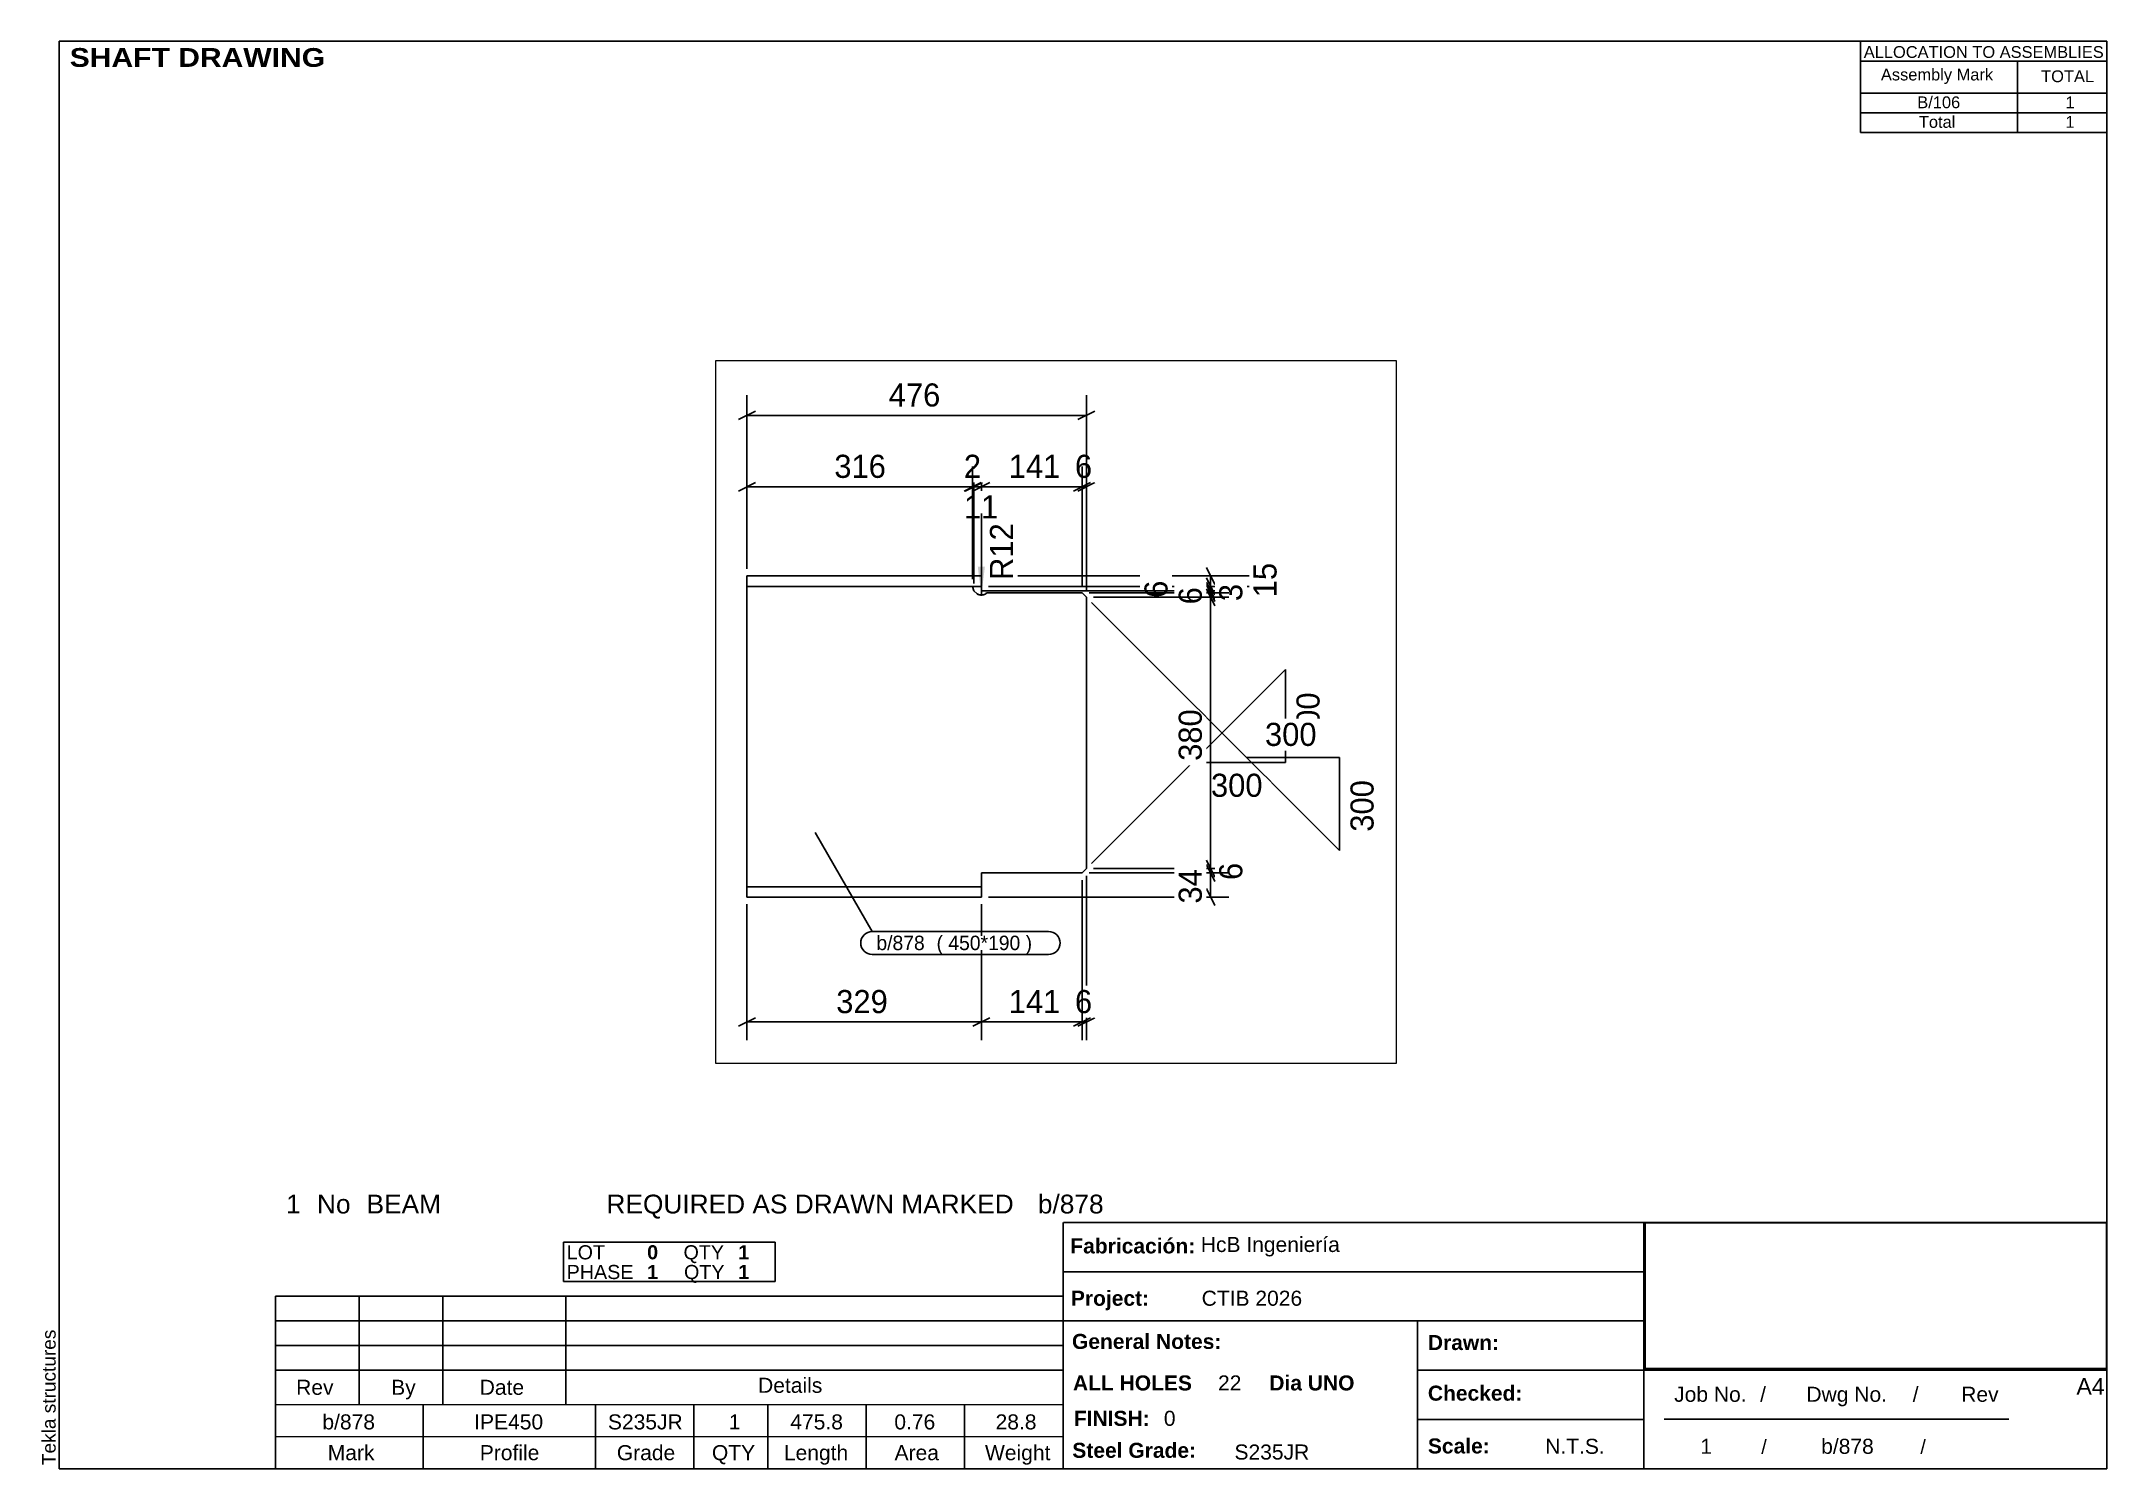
# Paper-space layout 'Layout1' of a CAD drawing. Header units: millimetres. Extents: x 2 to 292, y 5 to 205.
# The model-space entities are those that its viewports show. They can reach past a viewport. Long polylines and large blocks are cut down to what shows.
import ezdxf

# ---------------------------------------------------------------- set-up
doc = ezdxf.new("R2010")
doc.units = ezdxf.units.MM
doc.linetypes.add('DXK_LINE_DOT4', pattern=[0.9408, 0.4704, -0.4704])
doc.layers.add('Viewport layer', color=7, linetype='Continuous', plot=False)
doc.styles.add('Arial', font='ARIAL.TTF', dxfattribs={"height": 0.2})
doc.styles.add('Arial Black', font='ARIBLK.TTF', dxfattribs={"height": 0.2})
doc.styles.add('Arial Bold', font='ARIALBD.TTF', dxfattribs={"height": 0.2})
doc.styles.add('Comic Sans MS', font='COMIC.TTF', dxfattribs={"height": 0.2})

msp = doc.modelspace()

# ---------------------------------------------------------------- hatches: boundary and pattern name
at = {"linetype": 'Continuous'}
msp.add_hatch(color=8, dxfattribs=at).paths.add_polyline_path([(377.6, 695.8), (372.6, 655.8), (367.6, 695.8)])

# ---------------------------------------------------------------- linework, layer by layer
at = {"color": 8, "linetype": 'Continuous'}
for p, q in [((44, 692.6), (44, 936)), ((56, 913.6), (32, 901.6)), ((44, 907.6), (519.8, 907.6)), ((507.8, 901.6), (531.8, 913.6)), ((56, 813.6), (32, 801.6)), ((44, 692.6), (44, 836)), ((350, 801.6), (374, 813.6)), ((384.6, 813.6), (360.6, 801.6)), ((384.6, 813.6), (360.6, 801.6)), ((362, 671.9), (362, 833.2)), ((372.6, 692.6), (372.6, 836)), ((372.6, 692.6), (372.6, 833.2)), ((501.8, 801.6), (525.8, 813.6)), ((531.8, 813.6), (507.8, 801.6)), ((513.8, 668.7), (513.8, 836)), ((519.8, 662.7), (519.8, 836)), ((362, 807.6), (372.6, 807.6)), ((513.8, 807.6), (519.8, 807.6)), ((382.6, 682.6), (770.4, 682.6)), ((382.6, 668), (770.4, 668)), ((382.6, 668), (719.6, 668)), ((688, 694.6), (700, 670.6)), ((700, 656), (688, 680)), ((688, 680), (700, 656)), ((700, 649.9), (688, 673.9)), ((688, 673.9), (700, 649.9)), ((700, 646.7), (688, 670.7)), ((694, 668), (694, 682.6)), ((694, 661.9), (694, 668)), ((372, 661.9), (719.6, 661.9)), ((694, 658.7), (694, 661.9)), ((668.4, 421.1), (798.7, 551.4)), ((798.7, 421.1), (798.7, 551.4)), ((526.9, 279.6), (668.4, 421.1)), ((668.4, 421.1), (798.7, 421.1)), ((874.4, 428.4), (874.4, 298.1)), ((519.8, 262.5), (519.8, 32)), ((523.8, 266.5), (722.4, 266.5)), ((529.8, 272.5), (719.6, 272.5)), ((529.8, 272.5), (722.4, 272.5)), ((688, 284.5), (700, 260.5)), ((688, 284.5), (700, 260.5)), ((700, 254.5), (688, 278.5)), ((694, 266.5), (694, 272.5)), ((382.6, 232.6), (719.6, 232.6)), ((513.8, 256.5), (513.8, 32)), ((44, 222.6), (44, 32)), ((372.6, 222.6), (372.6, 32)), ((372.6, 222.6), (372.6, 32)), ((56, 63.6), (32, 51.6)), ((384.6, 63.6), (360.6, 51.6)), ((360.6, 51.6), (384.6, 63.6)), ((501.8, 51.6), (525.8, 63.6)), ((531.8, 63.6), (507.8, 51.6)), ((44, 57.6), (372.6, 57.6)), ((513.8, 57.6), (519.8, 57.6))]:
    msp.add_line(p, q, dxfattribs=at)
at = {"color": 7, "linetype": 'Continuous'}
for p, q in [((44, 232.6), (44, 682.6)), ((44, 682.6), (372.6, 682.6)), ((372.6, 668), (44, 668)), ((360.4, 668), (362, 661.9)), ((372.6, 682.6), (372.6, 668)), ((366.5, 657.4), (362, 661.9)), ((380, 658.7), (378.7, 657.4)), ((513.8, 658.7), (380, 658.7)), ((519.8, 652.7), (513.8, 658.7)), ((519.8, 652.7), (519.8, 272.5)), ((372.6, 266.5), (513.8, 266.5)), ((372.6, 247.2), (372.6, 266.5)), ((513.8, 266.5), (519.8, 272.5)), ((372.6, 247.2), (44, 247.2)), ((372.6, 232.6), (44, 232.6)), ((372.6, 232.6), (372.6, 247.2))]:
    msp.add_line(p, q, dxfattribs=at)
at = {"color": 7, "linetype": 'DXK_LINE_DOT4'}
for p, q in [((362, 661.9), (366.5, 657.4)), ((378.7, 657.4), (380, 658.7))]:
    msp.add_line(p, q, dxfattribs=at)
at = {"color": 7, "linetype": 'Continuous'}
msp.add_arc((372.6, 668), 12.2, 240, 300, dxfattribs=at)
at = {"color": 7, "linetype": 'DXK_LINE_DOT4'}
msp.add_arc((372.6, 668), 12.2, 240, 300, dxfattribs=at)
at = {"color": 8, "linetype": 'Continuous'}
msp.add_arc((372.6, 668), 12.2, 240, 300, dxfattribs=at)

# ---------------------------------------------------------------- wipeouts: each hides what was drawn before it
at = {"color": 0}
msp.add_wipeout([(303.8, 158.3), (303.8, 178.3), (225.5, 178.3), (225.5, 158.3)], dxfattribs=at)

# ---------------------------------------------------------------- next in the draw order: wipeouts: each hides what was drawn before it
for points in [[(327.4, 913.6), (327.4, 958.4), (236.4, 958.4), (236.4, 913.6)], [(536.3, 813.6), (536.3, 858.4), (497.4, 858.4), (497.4, 813.6)], [(792.8, 704.3), (748, 704.3), (748, 646.3), (792.8, 646.3)], [(640, 684.4), (595.2, 684.4), (595.2, 645.5), (640, 645.5)], [(853.1, 531.7), (808.3, 531.7), (808.3, 440.7), (853.1, 440.7)], [(779.1, 366.7), (779.1, 411.5), (688.1, 411.5), (688.1, 366.7)], [(303.8, 158.3), (303.8, 178.3), (225.5, 178.3), (225.5, 158.3)], [(253.8, 63.6), (253.8, 108.4), (162.8, 108.4), (162.8, 63.6)], [(536.3, 63.6), (536.3, 108.4), (497.4, 108.4), (497.4, 63.6)]]:
    msp.add_wipeout(points, dxfattribs=at)

# ---------------------------------------------------------------- next in the draw order: linework, layer by layer
at = {"color": 8, "linetype": 'Continuous'}
for p, q in [((519.8, 662.7), (519.8, 936)), ((501.8, 801.6), (525.8, 813.6)), ((513.8, 668.7), (513.8, 836)), ((372.6, 807.6), (513.8, 807.6)), ((372, 661.9), (722.4, 661.9)), ((523.8, 658.7), (722.4, 658.7)), ((744.1, 428.4), (874.4, 428.4)), ((513.8, 256.5), (513.8, 32)), ((501.8, 51.6), (525.8, 63.6)), ((372.6, 57.6), (513.8, 57.6))]:
    msp.add_line(p, q, dxfattribs=at)
at = {"color": 7, "linetype": 'Continuous'}
msp.add_line((139.5, 322.9), (219.5, 184.3), dxfattribs=at)
msp.add_arc((219.5, 168.3), 16, 90, 270, dxfattribs=at)

# ---------------------------------------------------------------- next in the draw order: texts
at = {"color": 3, "style": 'Comic Sans MS'}
for s, height, p in [('476', 32.38, (242.8, 920)), ('6', 32.4, (503.8, 820)), ('300', 32.38, (694.5, 373.1)), ('b/878', 20.23, (225.5, 158.3)), ('329', 32.38, (169.2, 70)), ('6', 32.4, (503.8, 70))]:
    msp.add_text(s, height=height, dxfattribs=at).set_placement(p)
for s, height, p in [('15', 32.38, (786.4, 652.7)), ('6', 32.4, (633.6, 651.9)), ('300', 32.38, (846.7, 447.1))]:
    msp.add_text(s, height=height, rotation=90.0002, dxfattribs=at).set_placement(p)

# ---------------------------------------------------------------- next in the draw order: wipeouts: each hides what was drawn before it
at = {"color": 0}
msp.add_wipeout([(460.9, 158.3), (460.9, 178.3), (309.8, 178.3), (309.8, 158.3)], dxfattribs=at)

# ---------------------------------------------------------------- next in the draw order: wipeouts: each hides what was drawn before it
for points in [[(481.9, 813.6), (481.9, 858.4), (404.6, 858.4), (404.6, 813.6)], [(744.8, 679.7), (700, 679.7), (700, 640.9), (744.8, 640.9)], [(460.9, 158.3), (460.9, 178.3), (309.8, 178.3), (309.8, 158.3)], [(481.9, 63.6), (481.9, 108.4), (404.6, 108.4), (404.6, 63.6)]]:
    msp.add_wipeout(points, dxfattribs=at)

# ---------------------------------------------------------------- next in the draw order: linework, layer by layer
at = {"color": 8, "linetype": 'Continuous'}
for p, q in [((688, 670.7), (700, 646.7)), ((523.8, 658.7), (719.6, 658.7)), ((529.8, 652.7), (719.6, 652.7)), ((700, 640.7), (688, 664.7)), ((694, 652.7), (694, 658.7))]:
    msp.add_line(p, q, dxfattribs=at)
at = {"color": 7, "linetype": 'Continuous'}
for p, q in [((219.5, 184.3), (466.9, 184.3)), ((219.5, 152.3), (466.9, 152.3))]:
    msp.add_line(p, q, dxfattribs=at)
msp.add_arc((466.9, 168.3), 16, 270, 90, dxfattribs=at)

# ---------------------------------------------------------------- next in the draw order: texts
at = {"color": 3, "style": 'Comic Sans MS'}
for s, height, p in [('141', 32.38, (411, 820)), ('(\xa0450*190\xa0) ', 20.234, (309.8, 158.3)), ('141', 32.38, (411, 70))]:
    msp.add_text(s, height=height, dxfattribs=at).set_placement(p)
msp.add_text('3', height=32.4, rotation=90.0002, dxfattribs=at).set_placement((738.4, 647.3))

# ---------------------------------------------------------------- next in the draw order: wipeouts: each hides what was drawn before it
at = {"color": 0}
msp.add_wipeout([(392.9, 756.8), (392.9, 801.6), (341.7, 801.6), (341.7, 756.8)], dxfattribs=at)

# ---------------------------------------------------------------- next in the draw order: linework, layer by layer
at = {"color": 8, "linetype": 'Continuous'}
for p, q in [((348.4, 801.6), (372.4, 813.6)), ((374, 813.6), (350, 801.6)), ((360.4, 678), (360.4, 836)), ((362, 671.9), (362, 836)), ((360.4, 807.6), (362, 807.6)), ((372.6, 655.8), (372.6, 770.3))]:
    msp.add_line(p, q, dxfattribs=at)

# ---------------------------------------------------------------- next in the draw order: texts
at = {"color": 3, "style": 'Comic Sans MS'}
msp.add_text('11', height=32.38, dxfattribs=at).set_placement((348.1, 763.2))

# ---------------------------------------------------------------- next in the draw order: wipeouts: each hides what was drawn before it
at = {"color": 0}
msp.add_wipeout([(688, 675.1), (643.2, 675.1), (643.2, 636.3), (688, 636.3)], dxfattribs=at)

# ---------------------------------------------------------------- next in the draw order: linework, layer by layer
at = {"color": 8, "linetype": 'Continuous'}
for p, q in [((529.8, 652.7), (719.6, 652.7)), ((700, 640.7), (688, 664.7)), ((694, 272.5), (694, 652.7))]:
    msp.add_line(p, q, dxfattribs=at)

# ---------------------------------------------------------------- next in the draw order: texts
at = {"color": 3, "style": 'Comic Sans MS'}
msp.add_text('6', height=32.4, rotation=90.0002, dxfattribs=at).set_placement((681.6, 642.7))

# ---------------------------------------------------------------- next in the draw order: wipeouts: each hides what was drawn before it
at = {"color": 0}
for points in [[(380.6, 813.6), (380.6, 858.4), (341.7, 858.4), (341.7, 813.6)], [(423.4, 755.5), (378.6, 755.5), (378.6, 670.6), (423.4, 670.6)]]:
    msp.add_wipeout(points, dxfattribs=at)

# ---------------------------------------------------------------- next in the draw order: linework, layer by layer
at = {"color": 8, "linetype": 'Continuous'}
for p, q in [((348.4, 801.6), (372.4, 813.6)), ((360.4, 678), (360.4, 836)), ((44, 807.6), (360.4, 807.6))]:
    msp.add_line(p, q, dxfattribs=at)

# ---------------------------------------------------------------- next in the draw order: texts
at = {"color": 3, "style": 'Comic Sans MS'}
msp.add_text('2', height=32.4, dxfattribs=at).set_placement((348.1, 820))
msp.add_text('R12', height=32.38, rotation=90.0002, dxfattribs=at).set_placement((417, 677))

# ---------------------------------------------------------------- next in the draw order: wipeouts: each hides what was drawn before it
at = {"color": 0}
for points in [[(688, 508.1), (643.2, 508.1), (643.2, 417.1), (688, 417.1)], [(744.8, 288.9), (700, 288.9), (700, 250.1), (744.8, 250.1)]]:
    msp.add_wipeout(points, dxfattribs=at)

# ---------------------------------------------------------------- next in the draw order: linework, layer by layer
at = {"color": 8, "linetype": 'Continuous'}
for p, q in [((526.9, 645.6), (744.1, 428.4)), ((744.1, 428.4), (874.4, 298.1)), ((523.8, 266.5), (719.6, 266.5)), ((688, 278.5), (700, 254.5)), ((694, 232.6), (694, 266.5)), ((700, 220.6), (688, 244.6))]:
    msp.add_line(p, q, dxfattribs=at)

# ---------------------------------------------------------------- next in the draw order: texts
at = {"color": 3, "style": 'Comic Sans MS'}
for s, height, p in [('380', 32.38, (681.6, 423.5)), ('6', 32.4, (738.4, 256.5))]:
    msp.add_text(s, height=height, rotation=90.0002, dxfattribs=at).set_placement(p)

# ---------------------------------------------------------------- next in the draw order: wipeouts: each hides what was drawn before it
at = {"color": 0}
msp.add_wipeout([(244.2, 813.6), (244.2, 858.4), (160.1, 858.4), (160.1, 813.6)], dxfattribs=at)

# ---------------------------------------------------------------- next in the draw order: texts
at = {"color": 3, "style": 'Comic Sans MS'}
msp.add_text('316', height=32.38, dxfattribs=at).set_placement((166.5, 820))

# ---------------------------------------------------------------- next in the draw order: wipeouts: each hides what was drawn before it
at = {"color": 0}
for points in [[(854.8, 438), (854.8, 482.8), (763.8, 482.8), (763.8, 438)], [(928.8, 408.7), (884, 408.7), (884, 317.8), (928.8, 317.8)], [(688, 282), (643.2, 282), (643.2, 217.1), (688, 217.1)]]:
    msp.add_wipeout(points, dxfattribs=at)

# ---------------------------------------------------------------- next in the draw order: texts
at = {"color": 3, "style": 'Comic Sans MS'}
msp.add_text('300', height=32.38, dxfattribs=at).set_placement((770.2, 444.4))
for s, p in [('300', (922.4, 324.2)), ('34', (681.6, 223.5))]:
    msp.add_text(s, height=32.38, rotation=90.0002, dxfattribs=at).set_placement(p)

psp = doc.layouts.get("Layout1")

# ---------------------------------------------------------------- linework, layer by layer
at = {"color": 5, "linetype": 'Continuous'}
for p, q in [((292, 205), (5, 205)), ((5, 205), (5, 5)), ((292, 5), (292, 205)), ((5, 5), (292, 5))]:
    psp.add_line(p, q, dxfattribs=at)
at = {"color": 7, "linetype": 'Continuous'}
for p, q in [((257.51, 205), (257.51, 197.75)), ((257.57, 202.24), (292, 202.24)), ((279.49, 202.24), (279.49, 197.75)), ((257.51, 197.75), (257.51, 195)), ((257.57, 197.75), (292, 197.75)), ((279.49, 197.75), (279.49, 195)), ((257.51, 192.23), (257.51, 194.99)), ((257.54, 194.99), (292, 194.99)), ((279.49, 192.23), (279.49, 194.99)), ((257.51, 192.23), (292, 192.23)), ((145.72, 5), (145.72, 39.5)), ((145.75, 39.5), (292, 39.5)), ((227.14, 5), (227.14, 39.5)), ((75.68, 36.74), (105.35, 36.74)), ((75.68, 36.74), (75.68, 33.98)), ((105.35, 36.74), (105.35, 33.98)), ((75.68, 33.98), (75.68, 31.22)), ((105.35, 33.98), (105.35, 31.22)), ((145.72, 32.6), (227.14, 32.6)), ((35.31, 13.97), (35.31, 29.15)), ((35.31, 29.15), (145.71, 29.15)), ((47.04, 13.97), (47.04, 29.15)), ((58.77, 13.97), (58.77, 29.15)), ((75.68, 31.22), (105.35, 31.22)), ((76.02, 13.97), (76.02, 29.15)), ((145.71, 13.97), (145.71, 29.15)), ((35.31, 25.7), (145.71, 25.7)), ((145.72, 25.7), (227.14, 25.7)), ((195.4, 5), (195.4, 25.7)), ((35.31, 22.25), (145.71, 22.25)), ((35.31, 18.8), (145.71, 18.8)), ((195.4, 18.8), (292, 18.8)), ((35.31, 13.96), (145.71, 13.97)), ((35.31, 9.49), (35.31, 13.96)), ((56.01, 9.49), (56.01, 13.97)), ((80.16, 9.49), (80.16, 13.97)), ((93.96, 9.49), (93.96, 13.97)), ((104.31, 9.49), (104.31, 13.97)), ((118.11, 9.49), (118.11, 13.97)), ((131.91, 9.49), (131.91, 13.97)), ((195.4, 11.9), (227.14, 11.9)), ((229.99, 11.92), (278.29, 11.92)), ((35.31, 9.48), (145.72, 9.49)), ((35.31, 5), (35.31, 9.48)), ((56.01, 5), (56.01, 9.48)), ((80.16, 5), (80.16, 9.48)), ((93.96, 5), (93.96, 9.48)), ((104.31, 5), (104.31, 9.48)), ((118.11, 5), (118.11, 9.48)), ((131.91, 5), (131.91, 9.48))]:
    psp.add_line(p, q, dxfattribs=at)
at = {"color": 2, "linetype": 'Continuous'}
for p, q in [((227.28, 39.46), (291.86, 39.46)), ((227.29, 19.02), (227.29, 39.46)), ((291.96, 19.03), (291.96, 39.47)), ((227.28, 19.03), (291.86, 19.03))]:
    psp.add_line(p, q, dxfattribs=at)

# ---------------------------------------------------------------- texts
at = {"color": 7}
for s, height, style, p in [(' SHAFT DRAWING', 2.6342, 'Arial Black', (5.3, 201.42)), ('ALLOCATION TO ASSEMBLIES', 1.6475, 'Arial', (257.95, 202.68)), ('Assembly Mark', 1.6475, 'Arial', (260.35, 199.52)), ('TOTAL', 1.648, 'Arial', (282.81, 199.28)), ('REQUIRED AS DRAWN MARKED', 2.636, 'Arial', (81.71, 40.76)), ('b/878', 2.636, 'Arial', (142.18, 40.76)), ('1', 2.64, 'Arial', (36.8, 40.76)), ('No', 2.636, 'Arial', (41.13, 40.76)), ('BEAM', 2.636, 'Arial', (48.08, 40.76)), ('b/878', 2.109, 'Arial', (41.89, 10.5)), ('IPE450', 2.109, 'Arial', (63.17, 10.5)), ('S235JR', 2.109, 'Arial', (81.91, 10.5)), ('1', 2.11, 'Arial', (98.86, 10.5)), ('475.8', 2.109, 'Arial', (107.48, 10.5)), ('0.76', 2.109, 'Arial', (122.06, 10.5)), ('28.8', 2.109, 'Arial', (136.25, 10.5)), ('FINISH:', 2.107, 'Arial Bold', (147.22, 11)), ('0', 2.11, 'Arial', (159.84, 11))]:
    psp.add_text(s, height=height, dxfattribs=dict(at, style=style)).set_placement(p)
at = {"color": 7, "linetype": 'Continuous'}
for s, height, style, p in [('B/106', 1.648, 'Arial', (265.45, 195.63)), ('1', 1.65, 'Arial', (286.23, 195.63)), ('Total', 1.648, 'Arial', (265.67, 192.88)), ('1', 1.65, 'Arial', (286.21, 192.88)), ('LOT', 1.977, 'Arial', (76.13, 34.33)), ('0', 1.98, 'Arial Bold', (87.41, 34.33)), ('QTY', 1.977, 'Arial', (92.51, 34.33)), ('1', 1.98, 'Arial Bold', (100.18, 34.33)), ('Fabricación:', 2.1074, 'Arial Bold', (146.73, 35.16)), ('HcB Ingeniería', 2.1088, 'Arial', (165.02, 35.36)), ('PHASE', 1.977, 'Arial', (76.13, 31.57)), ('1', 1.98, 'Arial Bold', (87.41, 31.57)), ('QTY', 1.977, 'Arial', (92.58, 31.57)), ('1', 1.98, 'Arial Bold', (100.18, 31.57)), ('Project:', 2.107, 'Arial Bold', (146.81, 27.83)), ('CTIB 2026', 2.109, 'Arial', (165.14, 27.83)), ('General Notes:', 2.1074, 'Arial Bold', (146.96, 21.78)), ('Drawn:', 2.107, 'Arial Bold', (196.85, 21.62)), ('Rev', 2.109, 'Arial', (38.21, 15.35)), ('By', 2.109, 'Arial', (51.53, 15.35)), ('Date', 2.109, 'Arial', (63.94, 15.35)), ('Details', 2.109, 'Arial', (102.96, 15.63)), ('ALL HOLES', 2.107, 'Arial Bold', (147.1, 15.96)), ('22', 2.109, 'Arial', (167.43, 15.96)), ('Dia UNO', 2.107, 'Arial Bold', (174.62, 15.96)), ('A4', 2.307, 'Arial', (287.76, 15.38)), ('Checked:', 2.107, 'Arial Bold', (196.85, 14.53)), ('Job No.', 2.109, 'Arial', (231.37, 14.37)), ('/', 2.11, 'Arial', (243.42, 14.37)), ('Dwg No.', 2.109, 'Arial', (249.91, 14.37)), ('/', 2.11, 'Arial', (264.81, 14.37)), ('Rev', 2.109, 'Arial', (271.61, 14.37)), ('Steel Grade:', 2.1074, 'Arial Bold', (147.01, 6.52)), ('Scale:', 2.107, 'Arial Bold', (196.85, 7.13)), ('N.T.S.', 2.109, 'Arial', (213.29, 7.08)), ('1', 2.11, 'Arial', (235.04, 7.08)), ('/', 1.98, 'Arial', (243.58, 7.08)), ('b/878', 2.109, 'Arial', (251.98, 7.08)), ('/', 1.98, 'Arial', (265.88, 7.08)), ('Mark', 2.109, 'Arial', (42.64, 6.19)), ('Profile', 2.109, 'Arial', (63.95, 6.19)), ('Grade', 2.109, 'Arial', (83.16, 6.19)), ('QTY', 2.109, 'Arial', (96.49, 6.19)), ('Length', 2.109, 'Arial', (106.58, 6.19)), ('Area', 2.109, 'Arial', (122.09, 6.19)), ('Weight', 2.109, 'Arial', (134.77, 6.19)), ('S235JR', 2.109, 'Arial', (169.74, 6.28))]:
    psp.add_text(s, height=height, dxfattribs=dict(at, style=style)).set_placement(p)
at = {"color": 174, "linetype": 'Continuous', "style": 'Arial'}
psp.add_text('Tekla structures', height=1.9102, rotation=90, dxfattribs=at).set_placement((4.5, 5.5))

# ---------------------------------------------------------------- viewports
at = {"layer": 'Viewport layer', "view_target_point": (477.22, 492)}
psp.add_viewport(center=(144.72, 111.03), size=(95.44, 98.4), view_center_point=(0, 0), view_height=984, dxfattribs=at)

doc.saveas('drawing.dxf')
